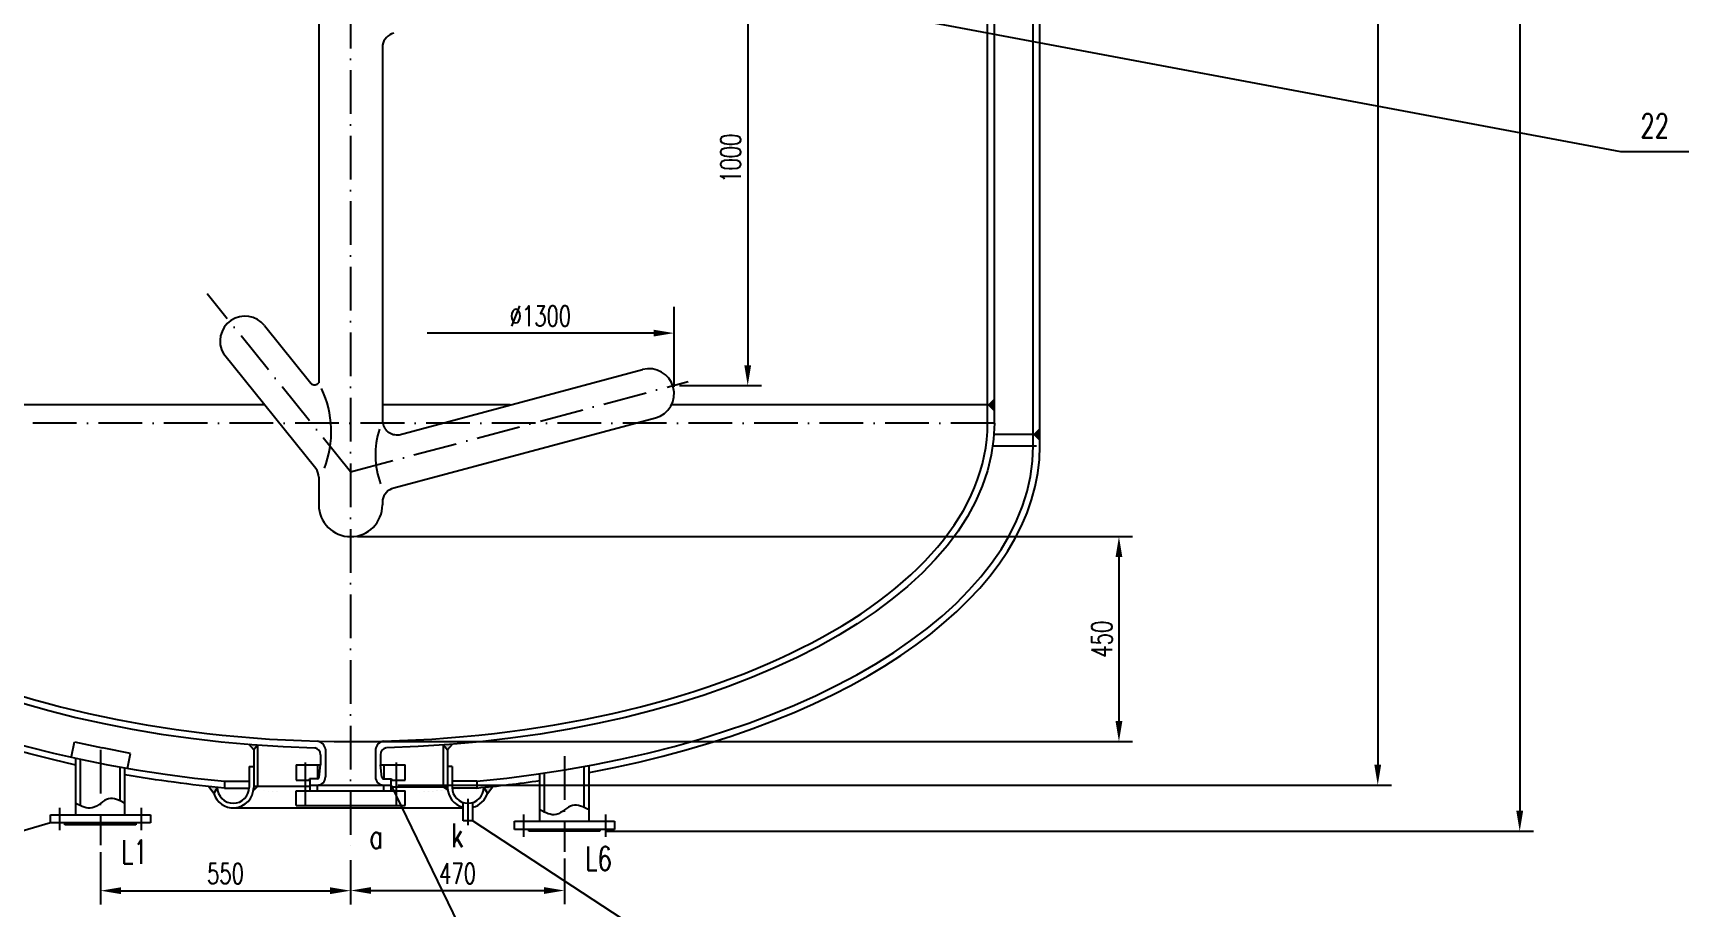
# Model space of a CAD drawing. Extents: x 12993 to 21903, y 2707 to 15322.
# Drawn here: x 15068 to 18708, y 7783 to 9706 of the extents above; entities that cross this region are included whole.
import ezdxf
from ezdxf.enums import TextEntityAlignment as Align

# ---------------------------------------------------------------- set-up
doc = ezdxf.new("R2010")
doc.units = 0
doc.header["$LTSCALE"] = 8
doc.linetypes.add('ACAD_ISO10W100', pattern=[18, 12, -3, 0, -3])
for name, color, linetype in [('1', 1, 'Continuous'), ('5', 7, 'Continuous'), ('sb', 1, 'Continuous'), ('sbx', 2, 'ACAD_ISO10W100'), ('sby', 5, 'Continuous'), ('tank', 1, 'Continuous'), ('tankx', 2, 'ACAD_ISO10W100'), ('tanky', 7, 'Continuous')]:
    doc.layers.add(name, color=color, linetype=linetype)
doc.styles.add('hzfs', font='simplex.shx', dxfattribs={"width": 0.7, "bigfont": 'hzfs.shx'})
doc.dimstyles.new('PVCAD$0', dxfattribs={"dimscale": 15, "dimtxt": 3, "dimasz": 3, "dimexe": 2, "dimexo": 1, "dimgap": 1, "dimtad": 1, "dimdec": 0, "dimzin": 0, "dimdsep": 46, "dimtxsty": 'hzfs', "dimcen": 2.5, "dimclrd": 4, "dimclre": 4, "dimadec": 0, "dimazin": 0, "dimtfac": 1, "dimtmove": 0, "dimatfit": 0, "dimfxl": 1, "dimarcsym": 0})

# ---------------------------------------------------------------- blocks, each defined once
blk = doc.blocks.new('*D12')
at = {"layer": '1', "color": 4, "lineweight": -2}
for p, q in [((15781.1, 8599.3), (17484.9, 8599.3)), ((17454.9, 8554.3), (17454.9, 8193.8)), ((15781.1, 8148.8), (17484.9, 8148.8))]:
    blk.add_line(p, q, dxfattribs=at)
at = {"layer": '1', "color": 4}
for points in [[(17447.4, 8554.3), (17462.4, 8554.3), (17454.9, 8599.3)], [(17447.4, 8193.8), (17462.4, 8193.8), (17454.9, 8148.8)]]:
    blk.add_solid(points, dxfattribs=at)
at = {"layer": 'Defpoints', "color": 0}
for p in [(15766.1, 8599.3), (15766.1, 8148.8), (17454.9, 8148.8)]:
    blk.add_point(p, dxfattribs=at)
at = {"layer": '1', "color": 0, "insert": (17417.4, 8374.1), "char_height": 45, "attachment_point": 5, "rotation": 90, "style": 'hzfs'}
blk.add_mtext('450', dxfattribs=at)
blk = doc.blocks.new('*D13')
at = {"layer": '1', "color": 4, "lineweight": -2}
for p, q in [((16489.2, 9931.3), (16669, 9931.3)), ((16639, 9886.3), (16639, 8976.3)), ((16489.2, 8931.3), (16669, 8931.3))]:
    blk.add_line(p, q, dxfattribs=at)
at = {"layer": '1', "color": 4}
for points in [[(16631.5, 9886.3), (16646.5, 9886.3), (16639, 9931.3)], [(16631.5, 8976.3), (16646.5, 8976.3), (16639, 8931.3)]]:
    blk.add_solid(points, dxfattribs=at)
at = {"layer": 'Defpoints', "color": 0}
for p in [(16474.2, 9931.3), (16474.2, 8931.3), (16639, 8931.3)]:
    blk.add_point(p, dxfattribs=at)
at = {"layer": '1', "color": 0, "insert": (16601.5, 9431.3), "char_height": 45, "attachment_point": 5, "rotation": 90, "style": 'hzfs'}
blk.add_mtext('1000', dxfattribs=at)
blk = doc.blocks.new('*D14')
at = {"color": 4, "lineweight": -2}
for p, q in [((15216.1, 7906), (15216.1, 7791)), ((15766.1, 7887.8), (15766.1, 7791)), ((15261.1, 7821), (15721.1, 7821))]:
    blk.add_line(p, q, dxfattribs=at)
at = {"color": 4}
for points in [[(15261.1, 7828.5), (15261.1, 7813.5), (15216.1, 7821)], [(15721.1, 7828.5), (15721.1, 7813.5), (15766.1, 7821)]]:
    blk.add_solid(points, dxfattribs=at)
at = {"layer": 'Defpoints', "color": 0}
for p in [(15216.1, 7921), (15766.1, 7902.8), (15766.1, 7821)]:
    blk.add_point(p, dxfattribs=at)
at = {"color": 0, "insert": (15491.1, 7858.5), "char_height": 45, "attachment_point": 5, "style": 'hzfs'}
blk.add_mtext('550', dxfattribs=at)
blk = doc.blocks.new('*D15')
at = {"color": 4, "lineweight": -2}
for p, q in [((15766.1, 7887.8), (15766.1, 7791.4)), ((16236.1, 7891.6), (16236.1, 7791.4)), ((15811.1, 7821.4), (16191.1, 7821.4))]:
    blk.add_line(p, q, dxfattribs=at)
at = {"color": 4}
for points in [[(15811.1, 7828.9), (15811.1, 7813.9), (15766.1, 7821.4)], [(16191.1, 7828.9), (16191.1, 7813.9), (16236.1, 7821.4)]]:
    blk.add_solid(points, dxfattribs=at)
at = {"layer": 'Defpoints', "color": 0}
for p in [(15766.1, 7902.8), (16236.1, 7906.6), (16236.1, 7821.4)]:
    blk.add_point(p, dxfattribs=at)
at = {"color": 0, "insert": (16001.1, 7858.9), "char_height": 45, "attachment_point": 5, "style": 'hzfs'}
blk.add_mtext('470', dxfattribs=at)
blk = doc.blocks.new('*D20')
at = {"color": 4, "lineweight": -2}
for p, q in [((15909.7, 12253.3), (18053.8, 12253.3)), ((18023.8, 12208.3), (18023.8, 8098)), ((15869.7, 8053), (18053.8, 8053))]:
    blk.add_line(p, q, dxfattribs=at)
at = {"color": 4}
for points in [[(18016.3, 12208.3), (18031.3, 12208.3), (18023.8, 12253.3)], [(18016.3, 8098), (18031.3, 8098), (18023.8, 8053)]]:
    blk.add_solid(points, dxfattribs=at)
at = {"layer": 'Defpoints', "color": 0}
for p in [(15894.7, 12253.3), (15854.7, 8053), (18023.8, 8053)]:
    blk.add_point(p, dxfattribs=at)
at = {"color": 0, "insert": (17986.3, 10153.1), "char_height": 45, "attachment_point": 5, "rotation": 90, "style": 'hzfs'}
blk.add_mtext('4200', dxfattribs=at)
blk = doc.blocks.new('*D38')
at = {"layer": '5', "color": 4, "lineweight": -2}
for p, q in [((18038.8, 14564.3), (18365.8, 14564.3)), ((18335.8, 14519.3), (18335.8, 7996.6)), ((16329.1, 7951.6), (18365.8, 7951.6))]:
    blk.add_line(p, q, dxfattribs=at)
at = {"layer": '5', "color": 4}
for points in [[(18328.3, 14519.3), (18343.3, 14519.3), (18335.8, 14564.3)], [(18328.3, 7996.6), (18343.3, 7996.6), (18335.8, 7951.6)]]:
    blk.add_solid(points, dxfattribs=at)
at = {"layer": 'Defpoints', "color": 0}
for p in [(18023.8, 14564.3), (16314.1, 7951.6), (18335.8, 7951.6)]:
    blk.add_point(p, dxfattribs=at)
at = {"layer": '5', "color": 0, "insert": (18286.5, 11257.9), "char_height": 45, "attachment_point": 5, "rotation": 90, "style": 'hzfs'}
blk.add_mtext('(6620)', dxfattribs=at)

msp = doc.modelspace()

# ---------------------------------------------------------------- hatches: boundary and pattern name
at = {"linetype": 'ByBlock'}
h = msp.add_hatch(color=256, dxfattribs=at)
edge = h.paths.add_edge_path()
edge.add_ellipse((15766.1, 8848.8), major_axis=(1415, 0), ratio=0.5053, start_angle=260.8911, end_angle=261.7136)
edge.add_line((15562.1, 8141.3), (15562.1, 8141.2))
edge.add_line((15562.1, 8141.2), (15553.1, 8130.8))
edge.add_line((15553.1, 8130.8), (15542.1, 8142.8))
h = msp.add_hatch(color=256, dxfattribs=at)
edge = h.paths.add_edge_path()
edge.add_ellipse((15766.1, 8848.8), major_axis=(-1415, 0), ratio=0.5053, start_angle=98.2864, end_angle=99.1089, ccw=False)
edge.add_line((15970.1, 8141.3), (15970.1, 8141.2))
edge.add_line((15970.1, 8141.2), (15979.1, 8130.8))
edge.add_line((15979.1, 8130.8), (15990.1, 8142.8))
h = msp.add_hatch(color=256, dxfattribs=at)
edge = h.paths.add_edge_path()
edge.add_ellipse((15766.1, 8798.8), major_axis=(-1515, 0), ratio=0.50495, start_angle=78.0998, end_angle=78.8512)
edge.add_arc((15508.1, 8048.2), 35, 179.8109, 180)
edge.add_line((15473.1, 8048.2), (15465.2, 8034.6))
edge.add_line((15465.2, 8034.6), (15453.7, 8050.3))
h = msp.add_hatch(color=256, dxfattribs=at)
edge = h.paths.add_edge_path()
edge.add_ellipse((15766.1, 8798.8), major_axis=(1515, 0), ratio=0.50495, start_angle=281.1488, end_angle=281.9002, ccw=False)
edge.add_arc((16024.1, 8048.2), 35, 0, 0.1891, ccw=False)
edge.add_line((16059.1, 8048.2), (16067, 8034.6))
edge.add_line((16067, 8034.6), (16078.5, 8050.3))

# ---------------------------------------------------------------- linework, layer by layer
at = {"color": 1}
for p, q in [((15696.1, 9730.3), (15696.1, 8937.8)), ((15836.1, 9680.1), (15836.1, 8852.3)), ((15696.1, 8730.3), (15696.1, 8669.3)), ((15836.1, 8680.1), (15836.1, 8669.3))]:
    msp.add_line(p, q, dxfattribs=at)
at = {"linetype": 'ByBlock'}
msp.add_line((15854.7, 8053.6), (16192.1, 7357.2), dxfattribs=at)
msp.add_line((16024.2, 7965), (16024.2, 8023.2))
at = {"layer": '1', "color": 4}
for p, q in [((16477.1, 8928.6), (16477.1, 9104.7)), ((16432.1, 9046.8), (15934.2, 9046.8))]:
    msp.add_line(p, q, dxfattribs=at)
at = {"layer": '1'}
for p, q in [((15576.9, 9063.4), (15679, 8936.5)), ((15689.5, 8749.1), (15486.5, 9001.4)), ((15872.7, 8823.4), (16407.9, 8966.7)), ((15679, 8936.5), (15679.2, 8936.3)), ((15860.9, 8706.3), (16436.4, 8860.5)), ((15553.1, 8130.8), (15542.1, 8142.8)), ((15553.1, 8130.8), (15542.1, 8142.8)), ((15562.2, 8141.3), (15553.1, 8130.8)), ((15562.2, 8141.3), (15553.1, 8130.8)), ((15553.1, 8130.8), (15553.1, 8048.2)), ((15562.1, 8050.7), (15562.1, 8141.2)), ((15699.9, 8119.9), (15699.7, 8098)), ((15710.7, 8131.9), (15710.7, 8071)), ((15820.7, 8131.7), (15820.7, 8071)), ((15831.8, 8119.9), (15831.7, 8098)), ((15970, 8141.3), (15979.1, 8130.8)), ((15970.1, 8048.9), (15970.1, 8141.2)), ((15979.1, 8130.8), (15990.1, 8142.8)), ((15979.1, 8130.8), (15979.1, 8048.2)), ((15543.1, 8094.2), (15553.1, 8094.2)), ((15543.1, 8094), (15543.1, 8048.2)), ((15553.1, 8094), (15553.1, 8054)), ((15646.1, 8097.9), (15646.1, 8063.9)), ((15646.1, 8097.9), (15699.7, 8097.9)), ((15693.1, 8097.9), (15693.1, 8066.9)), ((15696.7, 8070.3), (15699.7, 8098)), ((15831.7, 8098), (15886.1, 8098)), ((15834.8, 8070.3), (15831.8, 8098)), ((15839.1, 8097.9), (15839.1, 8066.9)), ((15886.1, 8063.9), (15886.1, 8097.9)), ((15989.1, 8094.2), (15979.1, 8094.2)), ((15979.1, 8094), (15979.1, 8054)), ((15989.1, 8094), (15989.1, 8048.2)), ((15465.2, 8034.6), (15453.7, 8050.3)), ((15465.2, 8034.6), (15453.7, 8050.3)), ((15473.2, 8048.3), (15465.2, 8034.6)), ((15473.2, 8048.3), (15465.2, 8034.6)), ((15488.9, 8061.7), (15488.9, 8046.7)), ((15488.9, 8061.7), (15543.1, 8061.7)), ((15488.9, 8046.7), (15543.1, 8046.7)), ((15562.1, 8050.7), (15553.1, 8042.2)), ((15553.1, 8050.7), (15676.7, 8050.7)), ((15646.1, 8063.9), (15676.7, 8063.9)), ((15692.7, 8067), (15676.1, 8067)), ((15676.1, 8063.9), (15676.1, 8066.9)), ((15676.7, 8067), (15676.7, 8040.3)), ((15676.7, 8053), (15854.7, 8053)), ((15692.7, 8053), (15692.7, 8040.3)), ((15838.7, 8067), (15856.1, 8067)), ((15838.7, 8053), (15838.7, 8040.3)), ((15854.7, 8067), (15854.7, 8040.3)), ((15854.7, 8063.9), (15886.1, 8063.9)), ((15979.1, 8048.9), (15854.7, 8048.9)), ((15856.1, 8066.9), (15856.1, 8063.9)), ((15970.1, 8048.9), (15979.5, 8042.3)), ((16043.3, 8061.7), (15989.1, 8061.7)), ((16043.3, 8046.7), (15989.1, 8046.7)), ((16043.3, 8061.7), (16043.3, 8046.7)), ((16059, 8048.3), (16067, 8034.6)), ((16067, 8034.6), (16078.5, 8050.3)), ((15646.1, 8008), (15646.1, 8040.3)), ((15646.1, 8040.3), (15886.1, 8040.3)), ((15646.1, 8008), (15886.1, 8008)), ((15886.1, 8008), (15886.1, 8040.3)), ((16013.7, 7974.8), (16013.7, 8014.7)), ((16034.7, 7974.8), (16034.7, 8014.8)), ((15508.1, 8003.2), (16013.7, 8003.2)), ((16034.7, 7974.8), (16013.7, 7974.8))]:
    msp.add_line(p, q, dxfattribs=at)
at = {"layer": '1', "linetype": 'ByBlock'}
for p, q in [((15152.5, 8116.2), (15159.5, 8148.6)), ((15159.5, 8148.6), (15220.9, 8135.4)), ((15282.3, 8122.3), (15220.9, 8135.4)), ((15275.4, 8089.9), (15282.3, 8122.3))]:
    msp.add_line(p, q, dxfattribs=at)
at = {"layer": '1'}
for centre, radius, start, end in [((15869.6, 9673.2), 34.2, 104.8192, 168.4101), ((15534.1, 9029), 55, 38.8147, 210.1046), ((16422.1, 8913.6), 55, 285, 105), ((15687, 8944.1), 11, 224.4752, 325.3074), ((15501.2, 8830.1), 222.3, 338.8025, 25.2883), ((15868.2, 8855.3), 32.2, 185.2401, 278.0231), ((16005.3, 8779.3), 184.8, 162.2114, 200.1756), ((15666.1, 8730.3), 30, 0, 38.8147), ((15869.6, 8673.2), 34.2, 104.8192, 168.4101), ((15766.1, 8669.3), 70, 180, 0), ((15684.8, 8120.1), 15.1, 359.378, 79.6315), ((15689.5, 8128.6), 21.5, 8.7784, 80.3182), ((15842.6, 8127.9), 22.2, 100.2541, 170.1852), ((15845.9, 8120.9), 14.1, 96.8833, 184.1072), ((15508.1, 8048.2), 35, 180, 0), ((15508.1, 8048.2), 45, 273.3211, 0), ((15692.7, 8071), 18, 270, 0), ((15692.7, 8071), 4, 270, 350), ((15838.7, 8071), 18, 180, 270), ((15838.7, 8071), 4, 190, 270), ((16024.1, 8048.2), 45, 180, 256.6558), ((16024.1, 8048.2), 35, 180, 0), ((15508.1, 8048.2), 45, 197.5, 273.3211), ((16024.1, 8048.2), 45, 283.6427, 342.5)]:
    msp.add_arc(centre, radius, start, end, dxfattribs=at)
at = {"layer": '1', "color": 4}
msp.add_solid([(16432.1, 9054.3), (16432.1, 9039.3), (16477.1, 9046.8)], dxfattribs=at)
at = {"layer": 'sb'}
for p, q in [((17266.1, 8798.8), (17266.1, 11100.2)), ((17281.1, 8798.8), (17281.1, 11100.2)), ((17281.1, 8823.8), (17181.1, 8823.8))]:
    msp.add_line(p, q, dxfattribs=at)
at = {"layer": 'sb', "extrusion": (0, 0, -1)}
for start_param, end_param in [(5.122466, 6.283185), (4.896374, 5.045932)]:
    msp.add_ellipse((15766.1, 8798.8), major_axis=(-1515, 0), ratio=0.50495, start_param=start_param, end_param=end_param, dxfattribs=at)
at = {"layer": 'sb'}
for major_axis, ratio, start_param, end_param in [((1500, 0), 0.5, 3.141593, 4.526543), ((1500, 0), 0.5, 4.898235, 6.283185), ((1515, 0), 0.50495, 5.06556, 6.283185), ((1515, 0), 0.50495, 4.896374, 4.99055)]:
    msp.add_ellipse((15766.1, 8798.8), major_axis=major_axis, ratio=ratio, start_param=start_param, end_param=end_param, dxfattribs=at)
at = {"layer": 'sbx'}
msp.add_line((17177.6, 8798.8), (17281.1, 8798.8), dxfattribs=at)
at = {"layer": 'sby'}
msp.add_solid([(17266.1, 8823.8), (17281.1, 8838.8), (17281.1, 8808.8)], dxfattribs=at)
at = {"layer": 'tank'}
for p, q in [((17166.1, 8848.8), (17166.1, 11158.8)), ((17181.1, 8848.8), (17181.1, 11158.8)), ((15577, 8888.8), (14351.1, 8888.8)), ((16117.1, 8888.8), (15836.1, 8888.8)), ((17181.1, 8888.8), (16471.2, 8888.8)), ((17166.1, 8848.8), (17166.1, 8888.8)), ((17181.1, 8848.8), (17181.1, 8888.8)), ((15162.1, 7988), (15162.1, 8112.3)), ((15172.6, 8007.8), (15172.6, 8110)), ((15259.6, 8018.2), (15259.6, 8092.9)), ((15270.1, 7988), (15270.1, 8091)), ((16192.6, 7993.4), (16192.6, 8079.8)), ((16279.6, 8003.8), (16279.6, 8094.1)), ((16290.1, 7973.6), (16290.1, 8096.1)), ((16182.1, 7973.6), (16182.1, 8078.3)), ((15106.1, 7970), (15106.1, 7988)), ((15106.1, 7988), (15326.1, 7988)), ((15326.1, 7988), (15326.1, 7970)), ((16126.1, 7955.6), (16126.1, 7973.6)), ((16126.1, 7973.6), (16346.1, 7973.6)), ((16346.1, 7973.6), (16346.1, 7955.6)), ((15326.1, 7970), (15106.1, 7970)), ((15138.1, 7966), (15138.1, 7970)), ((15294.1, 7966), (15138.1, 7966)), ((15294.1, 7970), (15294.1, 7966)), ((16346.1, 7955.6), (16126.1, 7955.6)), ((16158.1, 7951.6), (16158.1, 7955.6)), ((16314.1, 7951.6), (16158.1, 7951.6)), ((16314.1, 7955.6), (16314.1, 7951.6))]:
    msp.add_line(p, q, dxfattribs=at)
for major_axis, ratio, end_param in [((1415, 0), 0.5053, 4.656826), ((1400, 0), 0.5, 6.283185)]:
    msp.add_ellipse((15766.1, 8848.8), major_axis=major_axis, ratio=ratio, start_param=3.141593, end_param=end_param, dxfattribs=at)
at = {"layer": 'tank', "extrusion": (0, 0, -1)}
msp.add_ellipse((15766.1, 8848.8), major_axis=(-1415, 0), ratio=0.5053, start_param=3.141593, end_param=4.656826, dxfattribs=at)
at = {"layer": 'tankx'}
for p, q in [((15766.1, 14668.2), (15766.1, 7902.8)), ((15766.1, 8741.6), (15450.9, 9133.4)), ((15766.1, 8741.6), (16507.8, 8940.3)), ((17181.1, 8848.8), (14351.1, 8848.8)), ((15216.1, 8131), (15216.1, 7921)), ((16236.1, 8116.6), (16236.1, 7906.6)), ((15666.1, 8102.9), (15666.1, 7990.7)), ((15866.1, 8102.9), (15866.1, 7990.7)), ((15126.1, 8003), (15126.1, 7954)), ((15306.1, 8003), (15306.1, 7954)), ((16146.1, 7988.6), (16146.1, 7939.6)), ((16326.1, 7988.6), (16326.1, 7939.6))]:
    msp.add_line(p, q, dxfattribs=at)
at = {"layer": 'tanky', "linetype": 'ByBlock'}
for p, q in [((16399.6, 9850.7), (18557.6, 9446.3)), ((18557.6, 9446.3), (18707.6, 9446.3)), ((16034.7, 7974.8), (16969.2, 7362)), ((15106.1, 7970), (13637.8, 7537.6))]:
    msp.add_line(p, q, dxfattribs=at)
at = {"layer": 'tanky'}
for points in [[(15270.1, 8013), (15234.1, 8023), (15198.1, 8003), (15162.1, 8013)], [(16290.1, 7998.6), (16254.1, 8008.6), (16218.1, 7988.6), (16182.1, 7998.6)]]:
    msp.add_spline(points, degree=3, dxfattribs=at)
msp.add_solid([(17166.1, 8888.8), (17181.1, 8903.8), (17181.1, 8873.8)], dxfattribs=at)

# ---------------------------------------------------------------- texts
at = {"layer": '1', "color": 0, "insert": (16183.2, 9084.3), "char_height": 45, "attachment_point": 5, "style": 'hzfs'}
msp.add_mtext('%%C1300', dxfattribs=at)
at = {"layer": 'tanky', "linetype": 'ByBlock', "style": 'hzfs', "width": 0.7}
msp.add_text('22', height=52.5, dxfattribs=at).set_placement((18632.6, 9476.3), align=Align.CENTER)
at = {"layer": 'tanky', "style": 'hzfs', "width": 0.7}
for s, p in [('a', (15822.6, 7940)), ('k', (16000.7, 7942.8)), ('L1', (15291.1, 7906)), ('L6', (16311.1, 7891.6))]:
    msp.add_text(s, height=52.5, dxfattribs=at).set_placement(p, align=Align.MIDDLE)

# ---------------------------------------------------------------- dimensions: what is measured, and where the dimension line sits
dim = msp.add_linear_dim(base=(18023.8, 8053), p1=(15894.7, 12253.3), p2=(15854.7, 8053), angle=90, dimstyle='PVCAD$0')
dim.commit()
dim.dimension.update_dxf_attribs({"geometry": '*D20', "text_midpoint": (18023.8, 10153.1), "dimtype": 160})
for base, p1, p2, picture, middle in [((15766.1, 7821), (15216.1, 7921), (15766.1, 7902.8), '*D14', (15491.1, 7858.5)), ((16236.1, 7821.4), (15766.1, 7902.8), (16236.1, 7906.6), '*D15', (16001.1, 7858.9))]:
    dim = msp.add_linear_dim(base=base, p1=p1, p2=p2, dimstyle='PVCAD$0')
    dim.commit()
    dim.dimension.update_dxf_attribs({"geometry": picture, "text_midpoint": middle})
at = {"layer": '1', "color": 0}
for base, p1, p2, picture, middle in [((16639, 8931.3), (16474.2, 9931.3), (16474.2, 8931.3), '*D13', (16601.5, 9431.3)), ((17454.9021, 8148.8321), (15766.1011, 8599.296), (15766.1011, 8148.8321), '*D12', (17417.4021, 8374.064))]:
    dim = msp.add_linear_dim(base=base, p1=p1, p2=p2, angle=90, dimstyle='PVCAD$0', dxfattribs=at)
    dim.commit()
    dim.dimension.update_dxf_attribs({"geometry": picture, "text_midpoint": middle})
at = {"layer": '5'}
dim = msp.add_linear_dim(base=(18335.8, 7951.6), p1=(18023.8, 14564.3), p2=(16314.1, 7951.6), angle=90, text='(6620)', dimstyle='PVCAD$0', dxfattribs=at)
dim.commit()
dim.dimension.update_dxf_attribs({"geometry": '*D38', "text_midpoint": (18286.5, 11257.9)})

doc.saveas('drawing.dxf')
